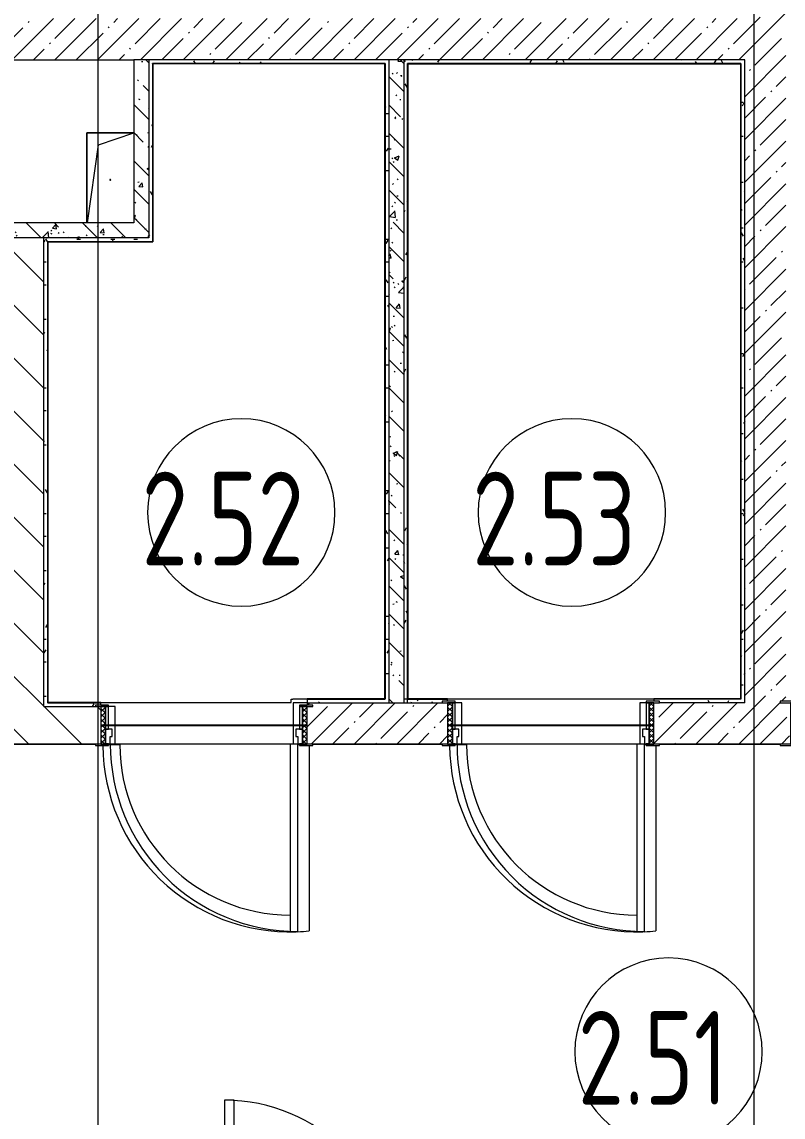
# Model space of a CAD drawing. Header units: millimetres. Extents: x -1113 to 415037, y -3642 to 354837.
# Drawn here: x 237725 to 241787, y 11410 to 17252 of the extents above; entities that cross this region are included whole.
import ezdxf

# ---------------------------------------------------------------- set-up
doc = ezdxf.new("R2010")
doc.units = ezdxf.units.MM
for name, color, linetype, lineweight in [('A-AREA-BNDY', 7, 'Continuous', 5), ('A-AREA-IDEN', 7, 'Continuous', 9), ('A-DOOR-2', 7, 'Continuous', 5), ('A-DOOR-FRAM-2', 7, 'Continuous', 5), ('A-FLOR', 7, 'Continuous', 9), ('A-GENM', 7, 'Continuous', 9), ('A-WALL', 7, 'Continuous', 5), ('I-WALL', 7, 'Continuous', 5), ('Оси', 7, 'Continuous', 9)]:
    doc.layers.add(name, color=color, linetype=linetype, lineweight=lineweight)
for name, color, linetype, lineweight, true_color in [('A-DOOR-1', 7, 'Continuous', 5, 0xc0c0c0), ('A-DOOR-FRAM-1', 7, 'Continuous', 5, 0xc0c0c0), ('A-WALL-1', 9, 'Continuous', 5, 0x808080), ('A-WALL-FNSH-1', 9, 'Continuous', 5, 0x808080)]:
    doc.layers.add(name, color=color, linetype=linetype, lineweight=lineweight, true_color=true_color)
doc.styles.add('СПДС', font='ГОСТ тип А.ttf', dxfattribs={"width": 0.9})
pattern_1 = [(45, (148772.12, -1e-08), (-114.04925, 114.04925), []), (45, (148886.17, -1e-08), (-114.04925, 114.04925), [201.612, -40.322, 6.706, -33.617])]
pattern_2 = [(135, (148772.12, -1e-08), (-141.42136, -141.42136), [])]
pattern_3 = [(135, (148772.12, -1e-08), (-150.8683, -150.8683), [213.36, -35.56, 7.112, -35.56]), (135, (148772.12, 150.77), (-150.8683, -150.8683), []), (50, (148772.12, -1e-08), (255.05767, -22.3145), [26.67, -293.37]), (355, (148772.12, -1e-08), (-49.3404, 267.47914), [21.336, -234.696]), (100.451, (148793.38, -1.86), (205.71947, 245.16356), [22.666, -249.326]), (46.184, (148772.12, 71.12), (379.511, -58.86), [40.005, -440.055]), (96.636, (148803.75, 66.2), (332.3634, 346.3991), [33.999, -373.989]), (351.184, (148772.12, 71.12), (332.3669, 346.3953), [32.004, -352.044]), (21, (148807.68, 53.34), (212.26017, -143.1711), [26.67, -293.37]), (326, (148807.68, 53.34), (86.5224, 257.8632), [21.336, -234.696]), (71.451, (148825.37, 41.4), (298.78395, 114.6901), [22.666, -249.326]), (37.5, (148772.12, -1e-08), (4.32385, 118.37751), [6.706, -225.146, 6.706, -231.546, -235.585]), (37.5, (148772.12, -1e-08), (4.32385, 118.37751), [-470.103, 6.706, -228.879]), (7.5, (148772.12, -1e-08), (93.54758, 140.2533), [6.706, -129.134, 6.706, -219.812, -89.789]), (7.5, (148772.12, -1e-08), (93.54758, 140.2533), [-362.356, 6.706, -83.083]), (327.5, (148692.82, -1e-08), (189.82734, -8.02019), [6.706, -82.194, 6.706, -270.662, -368.046]), (327.5, (148692.82, -1e-08), (189.82734, -8.02019), [-366.268, 6.706, -361.34]), (317.5, (148657.26, -1e-08), (207.38114, 35.59764), [6.706, -108.864, 6.706, -177.495, -261.366]), (317.5, (148657.26, -1e-08), (207.38114, 35.59764), [-299.771, 6.706, -254.66])]
pattern_4 = [(0, (148772.123, -1e-08), (243.84, 60.96), [20.117, -162.763, 20.117, -162.763, -975.36]), (0, (148772.123, -1e-08), (243.84, 60.96), [-365.76, 20.117, -345.643, 20.117, -162.763, -426.72]), (0, (148772.123, -1e-08), (243.84, 60.96), [-914.4, 20.117, -101.803, 20.117, -284.683]), (120, (148863.563, 30.48), (-174.71291, 180.691634), [20.117, -162.763, 20.117, -162.763, -975.36]), (120, (148863.563, 30.48), (-174.71291, 180.691634), [-365.76, 20.117, -345.643, 20.117, -162.763, -426.72]), (120, (148863.563, 30.48), (-174.71291, 180.691634), [-914.4, 20.117, -101.803, 20.117, -284.683]), (240, (148894.043, 152.4), (-69.12709, -241.651634), [20.117, -162.763, 20.117, -162.763, -975.36]), (240, (148894.043, 152.4), (-69.12709, -241.651634), [-365.76, 20.117, -345.643, 20.117, -162.763, -426.72]), (240, (148894.043, 152.4), (-69.12709, -241.651634), [-914.4, 20.117, -101.803, 20.117, -284.683])]

# ---------------------------------------------------------------- blocks, each defined once
blk = doc.blocks.new('110_Дверь_СКБ_2Ст - Д-1_л_Лестничная клетка EIS60 2-V348-Объем проектирования 2 этажа')
at = {"layer": 'A-DOOR-1'}
for p, q in [((662.5, 1010), (612.5, 1010)), ((612.5, 1010), (612.5, 110)), ((662.5, 110), (662.5, 1010)), ((-637.5, 510), (-637.5, 110)), ((-587.5, 510), (-637.5, 510)), ((-587.5, 110), (-587.5, 510)), ((-637.5, 110), (-587.5, 110)), ((612.5, 110), (662.5, 110))]:
    blk.add_line(p, q, dxfattribs=at)
for centre, radius, start, end in [((662.5, 110), 900, 90, 180), ((-637.5, 110), 400, 360, 90)]:
    blk.add_arc(centre, radius, start, end, dxfattribs=at)
at = {"layer": 'A-DOOR-FRAM-1'}
for p, q in [((-672.5, 118), (-742.5, 118)), ((-742.5, 118), (-742.5, 110)), ((-672.5, 110), (-672.5, 118)), ((767.5, 118), (697.5, 118)), ((697.5, 118), (697.5, 110)), ((767.5, 110), (767.5, 118)), ((-742.5, 110), (-672.5, 110)), ((-637.5, 110), (-687.5, 110)), ((-687.5, 110), (-687.5, 30)), ((-637.5, 60), (-637.5, 110)), ((-627.5, 60), (-637.5, 60)), ((-627.5, 30), (-627.5, 60)), ((662.5, 60), (652.5, 60)), ((652.5, 60), (652.5, 30)), ((662.5, 110), (662.5, 60)), ((712.5, 110), (662.5, 110)), ((697.5, 110), (767.5, 110)), ((712.5, 30), (712.5, 110)), ((-687.5, 30), (-627.5, 30)), ((-672.5, 30), (-687.5, 30)), ((-687.5, 30), (-687.5, -110)), ((-672.5, -110), (-672.5, 30)), ((652.5, 30), (712.5, 30)), ((712.5, 30), (697.5, 30)), ((697.5, 30), (697.5, -110)), ((712.5, -110), (712.5, 30)), ((-672.5, -110), (-742.5, -110)), ((-742.5, -110), (-742.5, -118)), ((-687.5, -110), (-672.5, -110)), ((-672.5, -118), (-672.5, -110)), ((697.5, -110), (712.5, -110)), ((767.5, -110), (697.5, -110)), ((697.5, -110), (697.5, -118)), ((767.5, -118), (767.5, -110)), ((-742.5, -118), (-672.5, -118)), ((697.5, -118), (767.5, -118))]:
    blk.add_line(p, q, dxfattribs=at)
blk = doc.blocks.new('110_Дверь_СКБ_2Ст - Д-2а_п_ Из коридора на лестницу-32215207-Объем проектирования 2 этажа')
at = {"layer": 'A-DOOR-1'}
for p, q in [((-637.5, 1000), (-637.5, 100)), ((-587.5, 1000), (-637.5, 1000)), ((-587.5, 100), (-587.5, 1000)), ((662.5, 500), (612.5, 500)), ((612.5, 500), (612.5, 100)), ((662.5, 100), (662.5, 500)), ((-637.5, 100), (-587.5, 100)), ((612.5, 100), (662.5, 100))]:
    blk.add_line(p, q, dxfattribs=at)
for centre, radius, start, end in [((-637.5, 100), 900, 0, 90), ((662.5, 100), 400, 90, 180)]:
    blk.add_arc(centre, radius, start, end, dxfattribs=at)
at = {"layer": 'A-DOOR-FRAM-1'}
for p, q in [((-672.5, 108), (-742.5, 108)), ((-742.5, 108), (-742.5, 100)), ((-742.5, 100), (-672.5, 100)), ((-637.5, 100), (-687.5, 100)), ((-687.5, 100), (-687.5, 20)), ((-672.5, 100), (-672.5, 108)), ((-637.5, 50), (-637.5, 100)), ((662.5, 100), (662.5, 50)), ((712.5, 100), (662.5, 100)), ((767.5, 108), (697.5, 108)), ((697.5, 108), (697.5, 100)), ((697.5, 100), (767.5, 100)), ((712.5, 20), (712.5, 100)), ((767.5, 100), (767.5, 108)), ((-687.5, 20), (-627.5, 20)), ((-672.5, 20), (-687.5, 20)), ((-687.5, 20), (-687.5, -100)), ((-672.5, -100), (-672.5, 20)), ((-627.5, 50), (-637.5, 50)), ((-627.5, 20), (-627.5, 50)), ((662.5, 50), (652.5, 50)), ((652.5, 50), (652.5, 20)), ((652.5, 20), (712.5, 20)), ((712.5, 20), (697.5, 20)), ((697.5, 20), (697.5, -100)), ((712.5, -100), (712.5, 20)), ((-672.5, -100), (-742.5, -100)), ((-742.5, -100), (-742.5, -108)), ((-742.5, -108), (-672.5, -108)), ((-687.5, -100), (-672.5, -100)), ((-672.5, -108), (-672.5, -100)), ((697.5, -100), (712.5, -100)), ((767.5, -100), (697.5, -100)), ((697.5, -100), (697.5, -108)), ((697.5, -108), (767.5, -108)), ((767.5, -108), (767.5, -100))]:
    blk.add_line(p, q, dxfattribs=at)
blk = doc.blocks.new('110_Дверь_СКБ_1Ст_Внутренняя1 - Д-3 _п_ 1100x2100h_много всего-32102842-Объем проектирования 2 этажа')
at = {"layer": 'A-DOOR-2'}
h = blk.add_hatch(dxfattribs=at)
h.set_pattern_fill('FP_85', color=256, style=0, pattern_type=2)
h.set_pattern_definition([(135, (1751.41, 174.685), (-14.14214, -14.14214), []), (225, (1751.41, 174.685), (14.14214, -14.14214), [])])
h.paths.add_polyline_path([(537.5, 110), (537.5, -110), (562.5, -110), (562.5, 110)])
at = {"layer": 'A-DOOR-FRAM-2'}
h = blk.add_hatch(dxfattribs=at)
h.set_pattern_fill('FP_86', color=256, style=0, pattern_type=2)
h.set_pattern_definition([(45, (-371.384, 174.685), (-14.1421, 14.1421), []), (135, (-371.384, 174.685), (-14.1421, -14.1421), [])])
h.paths.add_polyline_path([(-537.5, 110), (-537.5, -110), (-512.5, -110), (-512.5, 110)])
at = {"layer": 'A-DOOR-1'}
for p, q in [((-487.5, 1110), (-487.5, 110)), ((-447.5, 1110), (-487.5, 1110)), ((-447.5, 110), (-447.5, 1110)), ((-487.5, 110), (-447.5, 110))]:
    blk.add_line(p, q, dxfattribs=at)
blk.add_arc((-487.5, 110), 1000, 360, 90, dxfattribs=at)
at = {"layer": 'A-DOOR-FRAM-1'}
for p, q in [((-497.5, 118), (-567.5, 118)), ((-567.5, 118), (-567.5, 110)), ((-497.5, 110), (-497.5, 118)), ((592.5, 118), (522.5, 118)), ((522.5, 118), (522.5, 110)), ((592.5, 110), (592.5, 118)), ((-567.5, 110), (-497.5, 110)), ((-512.5, 110), (-537.5, 110)), ((-537.5, 110), (-537.5, -110)), ((-487.5, 110), (-512.5, 110)), ((-512.5, 110), (-512.5, 30)), ((-512.5, -110), (-512.5, 110)), ((-497.5, 110), (-512.5, 110)), ((-512.5, 110), (-512.5, 109)), ((-512.5, 109), (-497.5, 109)), ((-497.5, 109), (-497.5, 110)), ((-487.5, 70), (-487.5, 110)), ((-477.5, 70), (-487.5, 70)), ((-477.5, 30), (-477.5, 70)), ((512.5, 70), (502.5, 70)), ((502.5, 70), (502.5, 30)), ((512.5, 110), (512.5, 70)), ((537.5, 110), (512.5, 110)), ((537.5, 110), (522.5, 110)), ((522.5, 110), (522.5, 109)), ((522.5, 110), (592.5, 110)), ((522.5, 109), (537.5, 109)), ((537.5, 30), (537.5, 110)), ((562.5, 110), (537.5, 110)), ((537.5, 110), (537.5, -110)), ((537.5, 109), (537.5, 110)), ((562.5, -110), (562.5, 110)), ((-512.5, 30), (-477.5, 30)), ((-497.5, 30), (-512.5, 30)), ((-512.5, 30), (-512.5, -110)), ((-497.5, -110), (-497.5, 30)), ((502.5, 30), (537.5, 30)), ((537.5, 30), (522.5, 30)), ((522.5, 30), (522.5, -110)), ((537.5, -110), (537.5, 30)), ((-497.5, -110), (-567.5, -110)), ((-567.5, -110), (-567.5, -118)), ((-537.5, -110), (-512.5, -110)), ((-512.5, -110), (-497.5, -110)), ((-497.5, -118), (-497.5, -110)), ((522.5, -110), (537.5, -110)), ((592.5, -110), (522.5, -110)), ((522.5, -110), (522.5, -118)), ((537.5, -110), (562.5, -110)), ((592.5, -118), (592.5, -110)), ((-567.5, -118), (-497.5, -118)), ((522.5, -118), (592.5, -118))]:
    blk.add_line(p, q, dxfattribs=at)
blk = doc.blocks.new('110_Дверь_СКБ_1Ст_Внутренняя1 - Д-3 _п_ 1100x2100h_много всего-32102838-Объем проектирования 2 этажа')
at = {"layer": 'A-DOOR-2'}
h = blk.add_hatch(dxfattribs=at)
h.set_pattern_fill('FP_75', color=256, style=0, pattern_type=2)
h.set_pattern_definition([(135, (1751.41, 164.685), (-14.14214, -14.14214), []), (225, (1751.41, 164.685), (14.14214, -14.14214), [])])
h.paths.add_polyline_path([(562.5, 100), (537.5, 100), (537.5, -100), (562.5, -100)])
at = {"layer": 'A-DOOR-FRAM-2'}
h = blk.add_hatch(dxfattribs=at)
h.set_pattern_fill('FP_76', color=256, style=0, pattern_type=2)
h.set_pattern_definition([(45, (-371.384, 164.685), (-14.1421, 14.1421), []), (135, (-371.384, 164.685), (-14.1421, -14.1421), [])])
h.paths.add_polyline_path([(-516.4, 100), (-537.5, 100), (-537.5, -100), (-512.5, -100), (-512.5, 100)])
at = {"layer": 'A-DOOR-1'}
for p, q in [((-487.5, 1100), (-487.5, 100)), ((-447.5, 1100), (-487.5, 1100)), ((-447.5, 100), (-447.5, 1100)), ((-487.5, 100), (-447.5, 100))]:
    blk.add_line(p, q, dxfattribs=at)
blk.add_arc((-487.5, 100), 1000, 360, 90, dxfattribs=at)
at = {"layer": 'A-DOOR-FRAM-1'}
for p, q in [((-497.5, 108), (-567.5, 108)), ((-567.5, 108), (-567.5, 100)), ((-567.5, 100), (-497.5, 100)), ((-512.5, 100), (-537.5, 100)), ((-537.5, 100), (-537.5, -100)), ((-487.5, 100), (-512.5, 100)), ((-512.5, 100), (-512.5, 20)), ((-512.5, -100), (-512.5, 100)), ((-497.5, 100), (-512.5, 100)), ((-512.5, 100), (-512.5, 99)), ((-512.5, 99), (-497.5, 99)), ((-497.5, 100), (-497.5, 108)), ((-497.5, 99), (-497.5, 100)), ((-487.5, 60), (-487.5, 100)), ((-477.5, 60), (-487.5, 60)), ((-477.5, 20), (-477.5, 60)), ((512.5, 60), (502.5, 60)), ((502.5, 60), (502.5, 20)), ((512.5, 100), (512.5, 60)), ((537.5, 100), (512.5, 100)), ((592.5, 108), (522.5, 108)), ((522.5, 108), (522.5, 100)), ((537.5, 100), (522.5, 100)), ((522.5, 100), (522.5, 99)), ((522.5, 100), (592.5, 100)), ((522.5, 99), (537.5, 99)), ((537.5, 20), (537.5, 100)), ((562.5, 100), (537.5, 100)), ((537.5, 100), (537.5, -100)), ((537.5, 99), (537.5, 100)), ((562.5, -100), (562.5, 100)), ((592.5, 100), (592.5, 108)), ((-512.5, 20), (-477.5, 20)), ((-497.5, 20), (-512.5, 20)), ((-512.5, 20), (-512.5, -100)), ((-497.5, -100), (-497.5, 20)), ((502.5, 20), (537.5, 20)), ((537.5, 20), (522.5, 20)), ((522.5, 20), (522.5, -100)), ((537.5, -100), (537.5, 20)), ((-497.5, -100), (-567.5, -100)), ((-567.5, -100), (-567.5, -108)), ((-567.5, -108), (-497.5, -108)), ((-537.5, -100), (-512.5, -100)), ((-512.5, -100), (-497.5, -100)), ((-497.5, -108), (-497.5, -100)), ((522.5, -100), (537.5, -100)), ((592.5, -100), (522.5, -100)), ((522.5, -100), (522.5, -108)), ((522.5, -108), (592.5, -108)), ((537.5, -100), (562.5, -100)), ((592.5, -108), (592.5, -100))]:
    blk.add_line(p, q, dxfattribs=at)
blk = doc.blocks.new('GM_Отверстие прямоугольное _в плите_ - Отверстие-V384-Объем проектирования 2 этажа')
at = {"layer": 'A-GENM'}
for p, q in [((-125, -230), (-125, 250)), ((-125, 250), (125, 250)), ((125, 250), (-125, 250)), ((-125, 250), (-125, -230)), ((-62.5, 187.5), (125, 250)), ((-122.1, -230), (-62.5, 187.5))]:
    blk.add_line(p, q, dxfattribs=at)
for start, end in [(360, 180), (180, 360)]:
    blk.add_arc((0, 0), 2.5, start, end, dxfattribs=at)
blk = doc.blocks.new('Марка_Помещения - Номер-25198446-Объем проектирования 2 этажа')
at = {"layer": 'A-AREA-IDEN'}
for start, end in [(360, 180), (180, 360)]:
    blk.add_arc((0, 0), 2.5, start, end, dxfattribs=at)

msp = doc.modelspace()

# ---------------------------------------------------------------- hatches: boundary and pattern name
at = {"layer": 'I-WALL'}
h = msp.add_hatch(dxfattribs=at)
h.set_pattern_fill('FP_1', color=256, style=0, pattern_type=2)
h.set_pattern_definition(pattern_1)
h.paths.add_polyline_path([(241755.6, 13620), (241772.1, 13620), (241772.1, 13628), (241802.1, 13628), (241802.1, 21550), (241582.1, 21550), (241582.1, 13620)])
h = msp.add_hatch(dxfattribs=at)
h.set_pattern_fill('FP_1', color=256, style=0, pattern_type=2)
h.set_pattern_definition(pattern_1)
h.paths.add_polyline_path([(238322.1, 17050), (241582.1, 17050), (241582.1, 17270), (235262.1, 17270), (235262.1, 17050), (238203.1, 17050)])
h = msp.add_hatch(dxfattribs=at)
h.set_pattern_fill('FP_41', color=256, style=0, pattern_type=2)
h.set_pattern_definition(pattern_3)
h.paths.add_polyline_path([(238377.3, 16180), (238402.1, 16180), (238402.1, 17050), (238322.1, 17050), (238322.1, 16180)])
h = msp.add_hatch(dxfattribs=at)
h.set_pattern_fill('FP_191', color=256, style=0, pattern_type=2)
h.set_pattern_definition(pattern_4)
h.paths.add_polyline_path([(239661.8, 17030), (239662.7, 17050), (238402.1, 17050), (238402.1, 17030), (239655.9, 17030)])
h = msp.add_hatch(dxfattribs=at)
h.set_pattern_fill('FP_191', color=256, style=0, pattern_type=2)
h.set_pattern_definition(pattern_4)
h.paths.add_polyline_path([(238408.3, 16080), (238422.1, 16080), (238422.1, 17029), (238402.1, 17029), (238402.1, 16080)])
h = msp.add_hatch(dxfattribs=at)
h.set_pattern_fill('FP_191', color=256, style=0, pattern_type=2)
h.set_pattern_definition(pattern_4)
h.paths.add_polyline_path([(239682.8, 13640), (239682.8, 17050), (239662.8, 17050), (239662.8, 13640), (239672.5, 13640)])
h = msp.add_hatch(dxfattribs=at)
h.set_pattern_fill('FP_41', color=256, style=0, pattern_type=2)
h.set_pattern_definition(pattern_3)
h.paths.add_polyline_path([(239683, 13620), (239762.8, 13620), (239762.8, 17050), (239682.8, 17050), (239682.8, 13620)])
h = msp.add_hatch(dxfattribs=at)
h.set_pattern_fill('FP_191', color=256, style=0, pattern_type=2)
h.set_pattern_definition(pattern_4)
h.paths.add_polyline_path([(241022.1, 17030), (241562.1, 17031), (241582.1, 17050), (239762.8, 17050), (239764.6, 17030), (240671.5, 17030)])
h.paths.add_polyline_path([(241578.9, 17030), (241582.1, 17030), (241582.1, 17050), (241562.1, 17030)])
h = msp.add_hatch(dxfattribs=at)
h.set_pattern_fill('FP_191', color=256, style=0, pattern_type=2)
h.set_pattern_definition(pattern_4)
h.paths.add_polyline_path([(239762.8, 13640), (239782.8, 13641), (239782.8, 17029), (239762.8, 17030), (239762.8, 13926.6)])
h.paths.add_polyline_path([(239762.8, 13620), (239782.8, 13640), (239762.8, 13640)])
h = msp.add_hatch(dxfattribs=at)
h.set_pattern_fill('FP_191', color=256, style=0, pattern_type=2)
h.set_pattern_definition(pattern_4)
h.paths.add_polyline_path([(241582.1, 13640), (241582.1, 17030), (241562.1, 17030), (241562.1, 13641)])
h = msp.add_hatch(dxfattribs=at)
h.set_pattern_fill('FP_41', color=256, style=0, pattern_type=2)
h.set_pattern_definition(pattern_3)
h.paths.add_polyline_path([(237780.5, 16100), (238402.1, 16100), (238402.1, 16180), (235262.1, 16180), (235262.1, 16100), (237642.1, 16100)])
h = msp.add_hatch(dxfattribs=at)
h.set_pattern_fill('FP_23', color=256, style=0, pattern_type=2)
h.set_pattern_definition(pattern_2)
h.paths.add_polyline_path([(237780.5, 13600), (237842.1, 13600), (237842.1, 16100), (237642.1, 16100), (237642.1, 13600)])
h = msp.add_hatch(dxfattribs=at)
h.set_pattern_fill('FP_191', color=256, style=0, pattern_type=2)
h.set_pattern_definition(pattern_4)
h.paths.add_polyline_path([(237842.1, 16100), (237862.1, 16080), (237862.1, 16100)])
h.paths.add_polyline_path([(237862.1, 13600), (237862.1, 16079), (237842.1, 16100), (237842.1, 13600)])
h = msp.add_hatch(dxfattribs=at)
h.set_pattern_fill('FP_191', color=256, style=0, pattern_type=2)
h.set_pattern_definition(pattern_4)
h.paths.add_polyline_path([(238153, 16080), (238402.1, 16080), (238402.1, 16100), (237862.1, 16100), (237862.1, 16080), (238122.1, 16080)])
h = msp.add_hatch(dxfattribs=at)
h.set_pattern_fill('FP_191', color=256, style=0, pattern_type=2)
h.set_pattern_definition(pattern_4)
h.paths.add_polyline_path([(238117.1, 13600), (238117.1, 13608), (238147.1, 13608), (238147.1, 13620), (237863.1, 13620), (237862.1, 13600)])
h = msp.add_hatch(dxfattribs=at)
h.set_pattern_fill('FP_191', color=256, style=0, pattern_type=2)
h.set_pattern_definition(pattern_4)
h.paths.add_polyline_path([(239682.8, 13620), (239682.8, 13640), (239662.8, 13640), (239682.4, 13620.5)])
h.paths.add_polyline_path([(239682.8, 13620), (239661.8, 13640), (239247.1, 13640), (239247.1, 13620), (239682.4, 13620)])
h = msp.add_hatch(dxfattribs=at)
h.set_pattern_fill('FP_1', color=256, style=0, pattern_type=2)
h.set_pattern_definition(pattern_1)
h.paths.add_polyline_path([(241822.1, 13400), (241822.1, 13620), (241097.1, 13620), (241097.1, 13400), (241802.1, 13400)])
h.paths.add_polyline_path([(239277.1, 13400), (239997.1, 13400), (239997.1, 13620), (239247.1, 13620), (239247.1, 13608), (239277.1, 13608), (239277.1, 13600), (239247.1, 13600), (239247.1, 13400)])
h = msp.add_hatch(dxfattribs=at)
h.set_pattern_fill('FP_191', color=256, style=0, pattern_type=2)
h.set_pattern_definition(pattern_4)
h.paths.add_polyline_path([(241394.2, 13620), (241562.1, 13620), (241560.3, 13640), (241097.1, 13640), (241097.1, 13628), (241127.1, 13628), (241127.1, 13620), (241248.1, 13620)])
h.paths.add_polyline_path([(241582.1, 13620), (241582.1, 13640), (241562.1, 13640), (241562.1, 13620)])
h.paths.add_polyline_path([(239948.7, 13620), (239967.1, 13620), (239967.1, 13628), (239997.1, 13628), (239997.1, 13640), (239782.8, 13639), (239762.8, 13620), (239782.8, 13620)])
h = msp.add_hatch(dxfattribs=at)
h.set_pattern_fill('FP_23', color=256, style=0, pattern_type=2)
h.set_pattern_definition(pattern_2)
h.paths.add_polyline_path([(238138.4, 13400), (238147.1, 13400), (238147.1, 13600), (236972.1, 13600), (236972.1, 13400), (238122.1, 13400)])

# ---------------------------------------------------------------- linework, layer by layer
for points in [[(238147.1, 13500), (239247.1, 13500)], [(239997.1, 13500), (241097.1, 13500)]]:
    msp.add_lwpolyline(points)
at = {"layer": 'A-AREA-BNDY', "flags": 128}
for points in [[(239162.1, 13621), (239162.1, 13640), (239171.6, 13640), (239171.6, 13641), (239661.8, 13641), (239661.8, 17029), (238423.1, 17029), (238423.1, 16079), (237863.1, 16079), (237863.1, 13621)], [(241561.1, 13641), (241561.1, 17029), (239783.8, 17029), (239783.8, 13641)], [(247251.1, 13399), (233763.1, 13399), (233763.1, 10401), (237974.6, 10401), (237974.6, 10621), (246170.1, 10621), (246170.1, 11341), (247251.1, 11341)]]:
    msp.add_lwpolyline(points, close=True, dxfattribs=at)
at = {"layer": 'A-FLOR'}
for p, q in [((239247.1, 13620), (239172.1, 13620)), ((239172.1, 13620), (239172.1, 13400)), ((240072.1, 13620), (240037.1, 13620)), ((240072.1, 13400), (240072.1, 13620)), ((241057.1, 13620), (241022.1, 13620)), ((241022.1, 13620), (241022.1, 13400)), ((238222.1, 13600), (238187.1, 13600)), ((238222.1, 13400), (238222.1, 13600)), ((236932.1, 13400), (238117.1, 13400)), ((239197.1, 13400), (238187.1, 13400)), ((238187.1, 13397), (238247.6, 13397)), ((239197.1, 13398), (239207.1, 13398)), ((239257.6, 13392), (239257.6, 12403)), ((239277.1, 13400), (239967.1, 13400)), ((241022.1, 13400), (240037.1, 13400)), ((240037.1, 13397), (240097.6, 13397)), ((241047.1, 13398), (241057.1, 13398)), ((241107.6, 13392), (241107.6, 12403)), ((241127.1, 13400), (241772.1, 13400))]:
    msp.add_line(p, q, dxfattribs=at)
for centre, radius, start, end in [((239157.6, 13398), 1000, 180.34644, 271.81103), ((239157.6, 13398), 1000, 180.34644, 271.81103), ((239157.6, 13398), 910, 180.06296, 269.96818), ((239157.6, 13398), 910, 180.06296, 269.96818), ((241007.6, 13398), 1000, 180.34644, 271.81103), ((241007.6, 13398), 1000, 180.34644, 271.81103), ((241007.6, 13398), 910, 180.06296, 269.96818), ((241007.6, 13398), 910, 180.06296, 269.96818), ((239157.6, 13398), 1000, 272.26817, 275.73917), ((239157.6, 13398), 1000, 272.26817, 275.73917), ((241007.6, 13398), 1000, 272.26817, 275.73917), ((241007.6, 13398), 1000, 272.26817, 275.73917)]:
    msp.add_arc(centre, radius, start, end, dxfattribs=at)
at = {"layer": 'A-WALL'}
for p, q in [((241582.1, 17050), (238322.1, 17050)), ((238402.1, 17050), (238402.1, 16100)), ((239662.8, 17030), (238422.1, 17030)), ((239682.8, 17050), (239682.8, 13620)), ((239762.8, 17050), (239762.8, 13620)), ((239782.8, 13620), (239782.8, 17030)), ((241562.1, 17030), (239782.8, 17030)), ((241582.1, 13620), (241582.1, 17050)), ((238402.1, 16100), (233742.1, 16100)), ((237862.1, 16080), (237862.1, 13620)), ((239247.1, 13620), (239967.1, 13620)), ((241562.1, 13640), (241097.1, 13640)), ((241582.1, 13620), (241127.1, 13620)), ((237842.1, 13600), (238117.1, 13600)), ((239967.1, 13400), (239277.1, 13400)), ((241582.1, 13400), (241127.1, 13400))]:
    msp.add_line(p, q, dxfattribs=at)
at = {"layer": 'A-WALL-1'}
for p, q in [((235262.1, 17050), (238322.1, 17050)), ((238322.1, 17050), (238322.1, 16180)), ((238422.1, 17029), (238422.1, 17030)), ((239662.8, 17030), (239662.8, 13640)), ((241562.1, 17030), (241562.1, 13640)), ((238322.1, 16180), (237393.8, 16180)), ((237842.1, 13600), (237842.1, 16100)), ((237862.1, 16080), (238422.1, 16080)), ((237863.1, 13620), (237862.1, 13620)), ((238147.1, 13608), (238147.1, 13620)), ((239247.1, 13640), (239247.1, 13608)), ((239662.8, 13640), (239661.8, 13640)), ((239782.8, 13640), (239762.8, 13640)), ((239997.1, 13628), (239997.1, 13640)), ((241097.1, 13640), (241097.1, 13628))]:
    msp.add_line(p, q, dxfattribs=at)
at = {"layer": 'A-WALL-FNSH-1'}
for p, q in [((238422.1, 17029), (238422.1, 16080)), ((239661.8, 17029), (238422.1, 17029)), ((238423.1, 16079), (238423.1, 17029)), ((239661.8, 17029), (239661.8, 13641)), ((239783.8, 17029), (241561.1, 17029)), ((239783.8, 13640), (239783.8, 17029)), ((241561.1, 17029), (241561.1, 13640)), ((237863.1, 16079), (238423.1, 16079)), ((237863.1, 13621), (237863.1, 16079)), ((238147.1, 13621), (237863.1, 13621)), ((237863.1, 13620), (238147.1, 13620)), ((238147.1, 13620), (238147.1, 13621)), ((239661.8, 13641), (239247.1, 13641)), ((239247.1, 13641), (239247.1, 13640)), ((239247.1, 13640), (239661.8, 13640)), ((239997.1, 13641), (239782.8, 13641)), ((239782.8, 13640), (239997.1, 13640)), ((239997.1, 13640), (239997.1, 13641)), ((241562.1, 13641), (241097.1, 13641)), ((241097.1, 13641), (241097.1, 13640)), ((238117.1, 13400), (236972.1, 13400)), ((236972.1, 13399), (238117.1, 13399)), ((239277.1, 13399), (239967.1, 13399)), ((241127.1, 13399), (241772.1, 13399))]:
    msp.add_line(p, q, dxfattribs=at)
at = {"layer": 'Оси'}
for points in [[(238132.1, -1906.3), (238132.1, 3093.7), (238132.1, 16915.1), (238132.1, 21915.1)], [(241632.1, -1906.3), (241632.1, 3093.7), (241632.1, 16915.1), (241632.1, 21915.1)]]:
    msp.add_lwpolyline(points, dxfattribs=at)

# ---------------------------------------------------------------- block references
at = {"layer": 'A-AREA-IDEN', "xscale": 199.9999999999999, "yscale": 199.9999999999999, "zscale": 199.9999999999999}
for p in [(238895.9, 14635.6), (240660, 14635.6), (241175.7, 11758.8)]:
    msp.add_blockref('Марка_Помещения - Номер-25198446-Объем проектирования 2 этажа', p, dxfattribs=at)
at = {"layer": 'A-DOOR-1'}
for name, p in [('110_Дверь_СКБ_2Ст - Д-1_л_Лестничная клетка EIS60 2-V348-Объем проектирования 2 этажа', (242514.6, 13510)), ('110_Дверь_СКБ_2Ст - Д-2а_п_ Из коридора на лестницу-32215207-Объем проектирования 2 этажа', (239444.6, 10500))]:
    msp.add_blockref(name, p, dxfattribs=at)
at = {"layer": 'A-DOOR-1', "rotation": 180}
for name, p in [('110_Дверь_СКБ_1Ст_Внутренняя1 - Д-3 _п_ 1100x2100h_много всего-32102842-Объем проектирования 2 этажа', (240559.6, 13510)), ('110_Дверь_СКБ_1Ст_Внутренняя1 - Д-3 _п_ 1100x2100h_много всего-32102838-Объем проектирования 2 этажа', (238709.6, 13500))]:
    msp.add_blockref(name, p, dxfattribs=at)
at = {"layer": 'A-GENM'}
msp.add_blockref('GM_Отверстие прямоугольное _в плите_ - Отверстие-V384-Объем проектирования 2 этажа', (238197.1, 16410), dxfattribs=at)

# ---------------------------------------------------------------- texts
at = {"layer": 'A-AREA-IDEN', "char_height": 500, "attachment_point": 1, "style": 'СПДС'}
for s, insert, width in [('2.52', (238364.4, 14852.7), 1327.594), ('2.53', (240128.5, 14852.7), 1327.594), ('2.51', (240691.9, 11975.9), 1212.151)]:
    msp.add_mtext(s, dxfattribs=dict(at, insert=insert, width=width))

doc.saveas('drawing.dxf')
